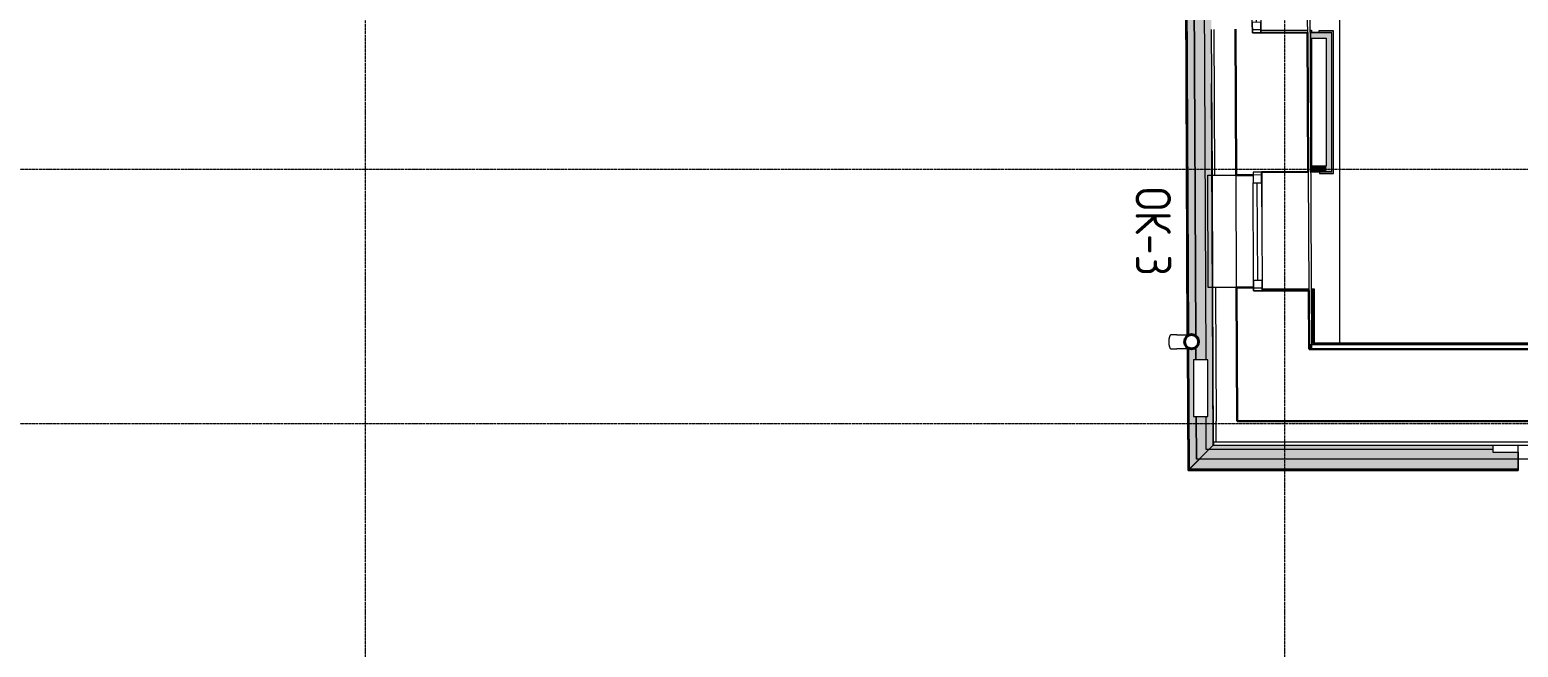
# Model space of a CAD drawing. Header units: millimetres. Extents: x -25149 to 64359, y -29707 to 46678.
# Drawn here: x -8875 to 1649, y -1590 to 2782 of the extents above; entities that cross this region are included whole.
import ezdxf

# ---------------------------------------------------------------- set-up
doc = ezdxf.new("R2010")
doc.units = ezdxf.units.MM
doc.linetypes.add('ADSK_Линия сетки', pattern=[25, 20, -2.5, 0, -2.5])
for name, color, linetype, lineweight in [('_ Окна', 7, 'Continuous', 9), ('Марки окон', 7, 'Continuous', 20), ('Обобщенные модели', 7, 'Continuous', 18), ('Ограждение', 7, 'Continuous', 9), ('Окна', 7, 'Continuous', 9), ('Оси', 7, 'Continuous', 9), ('Перекрытие', 7, 'Continuous', 18), ('Стены внутренние', 7, 'Continuous', 18), ('Стены наружные', 7, 'Continuous', 18), ('Стены несущие', 7, 'Continuous', 30), ('Стены отделка', 7, 'Continuous', 30), ('Стены штриховка', 7, 'Continuous', 9)]:
    doc.layers.add(name, color=color, linetype=linetype, lineweight=lineweight)
doc.styles.add('GOST Common_2', font='GOST_Common.ttf', dxfattribs={"width": 0.9, "height": 250})

# ---------------------------------------------------------------- blocks, each defined once
blk = doc.blocks.new('Водосток - Тип 1 _карниз больше 490мм_-5158525-План 2-го этажа')
at = {"layer": 'Обобщенные модели', "lineweight": 9}
h = blk.add_hatch(dxfattribs=at)
h.set_pattern_fill('FP_11', color=256, style=0, pattern_type=2)
h.set_pattern_definition([(314.728, (-451.3, -498.1), (106.568, 105.561), [])])
h.paths.add_polyline_path([(76, 171), (76, 149), (86, 129), (103, 115), (125, 110), (147, 115), (164, 129), (174, 149), (174, 171), (164, 191), (147, 205), (125, 210), (103, 205), (86, 191)])
at = {"layer": 'Обобщенные модели'}
for p, q in [((75, 306), (75, 264)), ((175, 264), (175, 306)), ((75, 186), (75, 188)), ((75, 184), (75, 185)), ((75, 183), (75, 184)), ((75, 180), (75, 183)), ((175, 188), (175, 186)), ((175, 184), (175, 181)), ((175, 181), (175, 180))]:
    blk.add_line(p, q, dxfattribs=at)
at = {"layer": 'Обобщенные модели', "flags": 128}
for points in [[(75, 190), (75, 193), (75, 197), (75, 201), (75, 205), (75, 210), (75, 214), (75, 219), (75, 224), (75, 229), (75, 234), (75, 239), (75, 245), (75, 250), (75, 256), (75, 261), (75, 264)], [(175, 264), (175, 258), (175, 252), (175, 247), (175, 242), (175, 236), (175, 231), (175, 226), (175, 221), (175, 216), (175, 212), (175, 207), (175, 203), (175, 199), (175, 195), (175, 191), (175, 189)]]:
    blk.add_lwpolyline(points, dxfattribs=at)
at = {"layer": 'Обобщенные модели'}
for start, end in [(90, 144.9971), (34.9623, 90), (151.6356, 156.9149), (150.1376, 151.6356), (147.1564, 149.313), (30.6448, 32.8023), (28.3214, 29.82), (23.0938, 28.3214)]:
    blk.add_arc((125, 160), 52, start, end, dxfattribs=at)
at = {"layer": 'Обобщенные модели', "lineweight": 40}
for start, end in [(90, 270), (270, 90)]:
    blk.add_arc((125, 160), 50, start, end, dxfattribs=at)
at = {"layer": 'Обобщенные модели'}
for start_param, end_param in [(4.712389, 6.283185), (3.141593, 4.712389)]:
    blk.add_ellipse((125, 306), major_axis=(-50, 0), ratio=0.309017, start_param=start_param, end_param=end_param, dxfattribs=at)
blk = doc.blocks.new('окна_rehau_однопольное_фрамуга_сверху - 800х2240 _нов_-2167272-План 2-го этажа')
at = {"layer": '_ Окна', "lineweight": 18}
for p, q in [((-420, 75), (-420, 135)), ((-420, 135), (-344, 135)), ((-344, 135), (-344, 75)), ((344, 135), (344, 75)), ((420, 135), (344, 135)), ((420, 75), (420, 135)), ((-344, 75), (-420, 75)), ((344, 75), (420, 75))]:
    blk.add_line(p, q, dxfattribs=at)
at = {"layer": '_ Окна'}
for p, q in [((-400, 75), (-400, 135)), ((400, 75), (400, 135)), ((-344, 105), (344, 105))]:
    blk.add_line(p, q, dxfattribs=at)
at = {"layer": 'Окна'}
for p, q in [((-420, 135), (-420, 75)), ((-344, 135), (-420, 135)), ((-344, 135), (344, 135)), ((420, 135), (344, 135)), ((420, 75), (420, 135)), ((-420, 75), (-344, 75)), ((344, 75), (-344, 75)), ((344, 75), (420, 75))]:
    blk.add_line(p, q, dxfattribs=at)
blk = doc.blocks.new('Ограждение - Ограждение-4648971-План 2-го этажа')
at = {"layer": 'Ограждение', "true_color": 0x373f43, "transparency": 33554432}
h = blk.add_hatch(color=149, dxfattribs=at)
h.paths.add_polyline_path([(-686, -338), (-508, -159), (-533, 5433), (-534, 5433), (-539, 6453), (-537, 6453), (-541, 7249), (-543, 7249), (-546, 8025), (-600, 7971), (-600, 7578), (-700, 7578), (-700, 7871), (-722, 7849), (-690, 613), (-672, 622), (-650, 622), (-629, 612), (-616, 594), (-611, 573), (-616, 552), (-630, 534), (-649, 524), (-672, 524), (-690, 533), (-687, -233)])
h.paths.add_polyline_path([(-546, 45), (-646, 45), (-646, 445), (-546, 445), (-546, 168)])
h = blk.add_hatch(color=149, dxfattribs=at)
h.paths.add_polyline_path([(-686, -339), (-682, -333), (-686, 531), (-690, 533), (-686, -338)])
h.paths.add_polyline_path([(-691, 613), (-686, 615), (-718, 7853), (-722, 7849), (-691, 622)])
h = blk.add_hatch(color=149, dxfattribs=at)
h.paths.add_polyline_path([(-508, -160), (-507, -159), (-508, -159)])
h.paths.add_polyline_path([(-521, 2784), (-520, 2784), (-521, 2784)])
h.paths.add_polyline_path([(-529, 4638), (-528, 4638), (-529, 4638)])
h.paths.add_polyline_path([(-537, 6453), (-536, 6453), (-537, 6453)])
for points in [[(1649, -338), (1649, -209), (1469, -209), (1469, -160), (-508, -160), (-686, -338), (1469, -338)], [(-339, -339), (1649, -338), (1649, -335), (-682, -335), (-686, -339), (-508, -339)]]:
    blk.add_hatch(color=149, dxfattribs=at).paths.add_polyline_path(points)
at = {"layer": 'Ограждение'}
for p, q in [((-691, 613), (-722, 7849)), ((-690, 613), (-722, 7849)), ((-689, 614), (-721, 7850)), ((-689, 614), (-721, 7850)), ((-689, 613), (-721, 7850)), ((-689, 614), (-720, 7851)), ((-687, 615), (-719, 7852)), ((-687, 615), (-718, 7853)), ((-686, 615), (-718, 7853)), ((-685, 616), (-717, 7854)), ((-508, -160), (-520, 2400)), ((-508, -160), (-520, 2400)), ((-516, 1752), (-512, 957)), ((-512, 957), (-516, 1752)), ((-686, -339), (-690, 533)), ((-686, -338), (-690, 533)), ((-685, -337), (-689, 533)), ((-685, -338), (-689, 533)), ((-685, -337), (-689, 532)), ((-685, -337), (-688, 532)), ((-683, -335), (-687, 531)), ((-683, -335), (-686, 531)), ((-682, -335), (-686, 531)), ((-681, -333), (-685, 531)), ((-508, -160), (-686, -338)), ((-685, -337), (-508, -160)), ((-507, -159), (-508, -160)), ((-508, -160), (1469, -160)), ((-508, -160), (1469, -160)), ((-507, -139), (-507, -159)), ((1649, -209), (1649, -338)), ((1649, -337), (1649, -209)), ((-685, -337), (-686, -338)), ((-686, -338), (-685, -337)), ((-686, -338), (1649, -338)), ((-686, -339), (-685, -338)), ((-686, -339), (1649, -339)), ((-681, -333), (-685, -337)), ((-685, -337), (-682, -335)), ((-683, -335), (-685, -337)), ((-685, -337), (-683, -335)), ((-682, -335), (-685, -337)), ((-685, -337), (-682, -335)), ((-685, -337), (1649, -337)), ((-685, -337), (1649, -337)), ((-685, -337), (1649, -337)), ((-685, -337), (-685, -337)), ((-685, -338), (1649, -338)), ((-683, -335), (1649, -335)), ((-683, -335), (1649, -335)), ((-683, -335), (-683, -335)), ((-682, -335), (-681, -333)), ((-682, -335), (1649, -335)), ((-681, -333), (1649, -333)), ((1649, -335), (1649, -333)), ((1649, -333), (1649, -337)), ((1649, -337), (1649, -335)), ((1649, -335), (1649, -337)), ((1649, -337), (1649, -335)), ((1649, -335), (1649, -335)), ((1649, -335), (1649, -337)), ((1649, -337), (1649, -335)), ((1649, -338), (1649, -337)), ((1649, -337), (1649, -338)), ((1649, -337), (1649, -337)), ((1649, -339), (1649, -338))]:
    blk.add_line(p, q, dxfattribs=at)

msp = doc.modelspace()

# ---------------------------------------------------------------- hatches: boundary and pattern name
at = {"layer": 'Стены внутренние'}
for points in [[(331.592, 2721.152), (331.592, 2761.152), (179.88, 2761.152), (179.88, 2721.152), (291.592, 2721.152)], [(331.592, 1776.226), (331.592, 2721.152), (291.592, 2721.152), (291.592, 1776.226)], [(181.592, 1776.226), (291.592, 1776.226), (291.592, 1816.226), (181.592, 1816.226)]]:
    msp.add_hatch(color=256, dxfattribs=at).paths.add_polyline_path(points)

# ---------------------------------------------------------------- linework, layer by layer
at = {"layer": 'Оси', "color": 252, "linetype": 'ADSK_Линия сетки'}
for p, q in [((-0.435, -5029.374), (-0.435, 44222.998)), ((-6500.435, -5029.374), (-6500.435, 44110.064)), ((-10114.729, 1795), (42695.51, 1795)), ((-10114.729, -5), (50212.269, -5))]:
    msp.add_line(p, q, dxfattribs=at)
at = {"layer": 'Перекрытие'}
for p, q in [((386.265, 563.098), (386.265, 7353)), ((-171.313, 2779.534), (158.691, 2779.534)), ((178.498, 2779.534), (186.265, 2779.534)), ((186.265, 2779.534), (186.265, 2761.992)), ((186.265, 2721.152), (186.265, 1816.226)), ((-163.735, 1773.316), (-163.735, 1185.999)), ((-162.6, 947.393), (167.404, 947.393)), ((187.368, 947.393), (205.031, 947.393)), ((205.031, 947.393), (205.031, 563.098))]:
    msp.add_line(p, q, dxfattribs=at)
at = {"layer": 'Стены внутренние'}
msp.add_line((-342.65, 957.456), (-346.43, 1752.447), dxfattribs=at)
at = {"layer": 'Стены наружные'}
for p, q in [((-596.275, 8027.59), (-560.214, 444.747)), ((-680.909, 617.61), (-715.893, 7858.59)), ((-664.535, 7577.642), (-630.885, 612.908)), ((-631.015, 612.97), (-664.136, 7577.642)), ((178.775, 2761.956), (178.691, 2779.534)), ((-546.428, 1751.496), (-516.682, 1751.637)), ((-542.647, 956.505), (-546.428, 1751.496)), ((-513.212, 956.645), (-542.647, 956.505)), ((187.463, 934.977), (187.404, 947.393)), ((199.404, 947.393), (199.463, 935.034)), ((-676.337, -328.635), (-680.478, 528.538)), ((-630.215, 444.747), (-630.638, 533.656)), ((-630.503, 533.722), (-630.073, 444.747)), ((-626.868, -258.902), (-628.313, 44.747)), ((-628.14, 44.747), (-626.673, -258.902)), ((-557.201, -188.902), (-558.312, 44.747)), ((1468.657, -188.902), (-557.201, -188.902)), ((1648.018, -208.725), (1648.018, -258.902)), ((1648.078, -258.902), (-626.868, -258.902)), ((1648.078, -258.902), (1648.078, -328.902)), ((7918.134, -258.902), (1648.655, -258.902)), ((1648.078, -328.902), (-676.336, -328.902))]:
    msp.add_line(p, q, dxfattribs=at)
at = {"layer": 'Стены несущие'}
for p, q in [((-351.338, 2784.435), (-346.43, 1752.447)), ((158.775, 2761.861), (-171.221, 2760.292)), ((163.469, 1774.872), (158.775, 2761.861)), ((-346.43, 1752.447), (-226.432, 1753.018)), ((-166.528, 1773.303), (163.469, 1774.872)), ((-222.651, 958.027), (-342.65, 957.456)), ((-342.65, 957.456), (-338.149, 11.098)), ((167.463, 934.882), (-162.533, 933.312)), ((169.431, 521.098), (167.463, 934.882)), ((169.431, 521.098), (7168.134, 521.098)), ((-338.149, 11.098), (7678.134, 11.098))]:
    msp.add_line(p, q, dxfattribs=at)
at = {"layer": 'Стены отделка', "lineweight": 9}
for p, q in [((129.791, 8709.38), (169.431, 521.098)), ((189.431, 521.195), (149.791, 8709.38)), ((-521.336, 2783.627), (-516.428, 1751.639)), ((238.774, 2762.242), (178.775, 2761.956)), ((178.775, 2761.956), (178.779, 2761.152)), ((178.779, 2761.152), (331.592, 2761.152)), ((179.88, 2761.152), (179.88, 2721.152)), ((341.592, 2773.152), (238.722, 2773.152)), ((238.722, 2773.152), (238.774, 2762.242)), ((331.592, 1776.226), (331.592, 2761.152)), ((343.592, 1766.226), (343.592, 2771.152)), ((179.88, 2721.152), (291.592, 2721.152)), ((291.592, 2721.152), (291.592, 1816.226)), ((291.592, 1816.226), (181.592, 1816.226)), ((181.592, 1816.226), (181.592, 1776.226)), ((-516.428, 1751.639), (-346.43, 1752.447)), ((331.592, 1776.226), (181.592, 1776.226)), ((183.463, 1776.226), (183.469, 1774.967)), ((183.469, 1774.967), (243.468, 1775.253)), ((243.468, 1775.253), (243.52, 1764.226)), ((243.52, 1764.226), (341.592, 1764.226)), ((-342.65, 957.456), (-512.648, 956.648)), ((-512.648, 956.648), (-507.343, -158.902)), ((-492.648, 956.743), (-492.491, 923.743)), ((199.463, 935.034), (187.463, 934.977)), ((187.463, 934.977), (189.289, 551.098)), ((201.232, 563.098), (199.463, 935.034)), ((7138.134, 551.098), (179.449, 551.098)), ((179.449, 551.098), (179.449, 521.098)), ((4926.531, 563.098), (201.232, 563.098)), ((-546.279, 444.747), (-646.279, 444.747)), ((-646.279, 444.747), (-646.279, 44.747)), ((-546.279, 44.747), (-546.279, 444.747)), ((169.431, 521.098), (189.431, 521.195)), ((-646.279, 44.747), (-546.279, 44.747)), ((-487.438, -138.902), (-488.151, 11.098)), ((-507.343, -158.902), (7828.134, -158.902)), ((7828.134, -138.902), (-487.438, -138.902)), ((1468.657, -158.902), (1468.657, -208.902)), ((1468.657, -208.902), (1648.655, -208.902)), ((1648.655, -208.902), (1648.655, -158.902))]:
    msp.add_line(p, q, dxfattribs=at)
at = {"layer": 'Стены штриховка'}
for p, q in [((-496.429, 1751.734), (-501.336, 2783.722)), ((343.592, 2771.152), (238.732, 2771.152)), ((341.592, 1764.226), (341.592, 2773.152)), ((343.592, 2773.152), (341.592, 2773.152)), ((343.592, 2771.152), (343.592, 2773.152)), ((243.511, 1766.226), (343.592, 1766.226)), ((341.592, 1764.226), (343.592, 1764.226)), ((343.592, 1764.226), (343.592, 1766.226)), ((-492.491, 923.743), (-488.151, 11.098)), ((199.241, 561.098), (197.463, 935.024)), ((4928.531, 561.098), (199.241, 561.098)), ((-487.438, -138.902), (-507.438, -138.902))]:
    msp.add_line(p, q, dxfattribs=at)

# ---------------------------------------------------------------- block references
at = {"layer": 'Обобщенные модели', "rotation": 90.27247415019644}
msp.add_blockref('Водосток - Тип 1 _карниз больше 490мм_-5158525-План 2-го этажа', (-500.233, 448.933), dxfattribs=at)
at = {"layer": 'Ограждение'}
msp.add_blockref('Ограждение - Ограждение-4648971-План 2-го этажа', (0, 0), dxfattribs=at)
at = {"layer": 'Окна', "rotation": 90.2724741501968}
for p in [(-98.219, 3180.644), (-89.531, 1353.664)]:
    msp.add_blockref('окна_rehau_однопольное_фрамуга_сверху - 800х2240 _нов_-2167272-План 2-го этажа', p, dxfattribs=at)

# ---------------------------------------------------------------- texts
at = {"layer": 'Марки окон', "lineweight": 9, "insert": (-931.485, 1353.268), "char_height": 250, "width": 684.9, "attachment_point": 5, "rotation": 270.2724742, "line_spacing_factor": 1.022766, "style": 'GOST Common_2'}
msp.add_mtext('\\pxqc,t1.8,3.6,5.4,7.2,9,10.8,12.6,14.4,16.2,18,19.8,21.6,23.4,25.2,27,28.8,30.6,32.4,34.2,36,37.8,39.6,41.4,43.2,45,46.8,48.6,50.4,52.2,54,55.8,57.6;{ОК-3}', dxfattribs=at)

doc.saveas('drawing.dxf')
